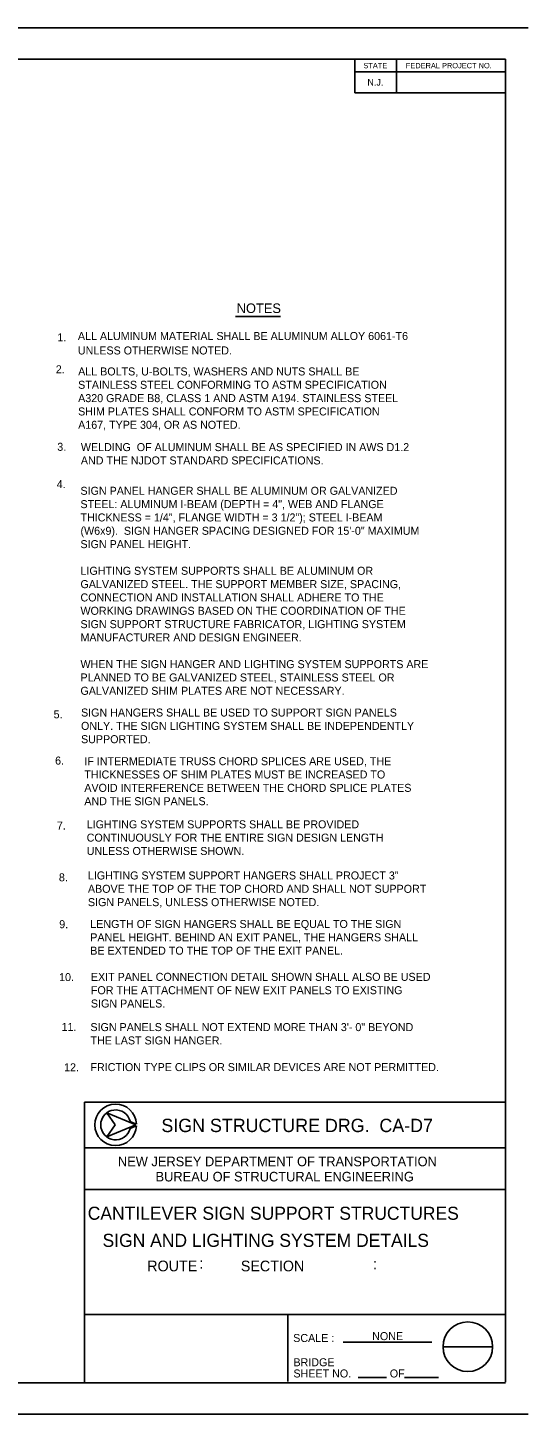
# Model space of a CAD drawing. Extents: x -3 to 26050223, y 0 to 12035012.
# Drawn here: x 53.26 to 68.89, y 0 to 43.33 of the extents above; entities that cross this region are included whole.
import ezdxf

# ---------------------------------------------------------------- set-up
doc = ezdxf.new("R2010")
doc.units = 0
for name, color, linetype in [('1', 7, 'Continuous'), ('2', 7, 'Continuous'), ('39', 7, 'Continuous')]:
    doc.layers.add(name, color=color, linetype=linetype)

msp = doc.modelspace()

# ---------------------------------------------------------------- linework, layer by layer
at = {"layer": '1'}
for p, q in [((68.892, 43.325), (0, 43.325)), ((68.183, 42.342), (3.6, 42.342)), ((68.183, 1.017), (68.183, 42.342)), ((68.183, 41.25), (68.183, 42.342)), ((56.633, 9.042), (55.725, 9.417)), ((55.725, 9.417), (56.633, 9.042)), ((56.633, 9.042), (55.725, 9.417)), ((55.725, 9.417), (55.992, 9.042)), ((56.633, 9.042), (55.725, 9.417)), ((55.725, 9.417), (55.992, 9.042)), ((56.458, 9.15), (56.45, 9.15)), ((56.65, 9.067), (56.458, 9.15)), ((55.992, 9.042), (55.725, 8.667)), ((55.725, 8.667), (56.633, 9.042)), ((55.992, 9.042), (55.725, 8.667)), ((55.725, 8.667), (56.633, 9.042)), ((56.458, 8.933), (56.65, 9.017)), ((61.383, 3.117), (68.183, 3.117)), ((3.6, 0.983), (68.183, 0.983)), ((63.583, 1.15), (64.467, 1.15)), ((65.025, 1.15), (66.092, 1.15)), ((68.892, 0), (0, 0))]:
    msp.add_line(p, q, dxfattribs=at)
for radius, start, end in [(0.65, 2.2139, 357.7861), (0.467, 13.6941, 346.3059)]:
    msp.add_arc((56.004, 9.043), radius, start, end, dxfattribs=at)
at = {"layer": '2'}
msp.add_line((59.752, 34.302), (61.152, 34.302), dxfattribs=at)
at = {"layer": '39'}
for p, q in [((63.475, 42.342), (63.475, 41.292)), ((64.775, 42.342), (64.775, 41.292)), ((68.183, 41.942), (63.475, 41.942)), ((68.183, 41.292), (63.475, 41.292)), ((55.033, 1), (55.033, 9.75)), ((55.033, 9.75), (68.183, 9.75)), ((68.183, 9.75), (68.183, 1)), ((56.633, 9.042), (55.725, 9.417)), ((55.725, 9.417), (55.992, 9.042)), ((55.992, 9.042), (55.725, 8.667)), ((55.725, 8.667), (56.633, 9.042)), ((55.033, 8.325), (68.183, 8.325)), ((55.033, 7.025), (68.183, 7.025)), ((55.033, 3.117), (68.183, 3.117)), ((55.033, 3.117), (68.183, 3.117)), ((61.383, 3.117), (68.183, 3.117)), ((61.383, 1.025), (61.383, 3.117)), ((61.383, 1.025), (61.383, 3.117)), ((63.108, 2.25), (65.875, 2.25)), ((67.775, 2.108), (66.225, 2.108))]:
    msp.add_line(p, q, dxfattribs=at)
msp.add_circle((67.004, 2.11), 0.775, dxfattribs=at)

# ---------------------------------------------------------------- texts
at = {"layer": '1'}
for s, p in [('SIGN HANGERS SHALL BE USED TO SUPPORT SIGN PANELS ', (54.923, 21.802)), ('ONLY. THE SIGN LIGHTING SYSTEM SHALL BE INDEPENDENTLY ', (54.923, 21.385)), ('SUPPORTED.', (54.923, 20.969))]:
    msp.add_text(s, height=0.25, dxfattribs=at).set_placement(p)
at = {"layer": '2'}
for s, height, p in [('NOTES', 0.3, (59.785, 34.41)), ('ALL ALUMINUM MATERIAL SHALL BE ALUMINUM ALLOY 6061-T6 ', 0.25, (54.825, 33.566)), ('1.', 0.25, (54.185, 33.527)), ('UNLESS OTHERWISE NOTED.', 0.25, (54.825, 33.116)), ('2.', 0.25, (54.135, 32.527)), ('ALL BOLTS, U-BOLTS, WASHERS AND NUTS SHALL BE', 0.25, (54.833, 32.46)), ('STAINLESS STEEL CONFORMING TO ASTM SPECIFICATION ', 0.25, (54.833, 32.043)), ('A320 GRADE B8, CLASS 1 AND ASTM A194. STAINLESS STEEL ', 0.25, (54.833, 31.626)), ('SHIM PLATES SHALL CONFORM TO ASTM SPECIFICATION', 0.25, (54.833, 31.21)), ('A167, TYPE 304, OR AS NOTED.   ', 0.25, (54.833, 30.793)), ('3.', 0.25, (54.181, 30.105)), ('WELDING  OF ALUMINUM SHALL BE AS SPECIFIED IN AWS D1.2 ', 0.25, (54.918, 30.096)), ('AND THE NJDOT STANDARD SPECIFICATIONS.', 0.25, (54.918, 29.679)), ('4.', 0.25, (54.165, 28.938)), ('SIGN PANEL HANGER SHALL BE ALUMINUM OR GALVANIZED ', 0.25, (54.906, 28.731)), ('STEEL: ALUMINUM I-BEAM (DEPTH = 4", WEB AND FLANGE ', 0.25, (54.906, 28.314)), ('THICKNESS = 1/4", FLANGE WIDTH = 3 1/2"); STEEL I-BEAM ', 0.25, (54.906, 27.898)), ('(W6x9).  SIGN HANGER SPACING DESIGNED FOR 15\'-0" MAXIMUM ', 0.25, (54.906, 27.481)), ('SIGN PANEL HEIGHT.', 0.25, (54.906, 27.064)), ('LIGHTING SYSTEM SUPPORTS SHALL BE ALUMINUM OR ', 0.25, (54.906, 26.231)), ('GALVANIZED STEEL. THE SUPPORT MEMBER SIZE, SPACING, ', 0.25, (54.906, 25.814)), ('CONNECTION AND INSTALLATION SHALL ADHERE TO THE ', 0.25, (54.906, 25.398)), ('WORKING DRAWINGS BASED ON THE COORDINATION OF THE ', 0.25, (54.906, 24.981)), ('SIGN SUPPORT STRUCTURE FABRICATOR, LIGHTING SYSTEM', 0.25, (54.906, 24.564)), ('MANUFACTURER AND DESIGN ENGINEER. ', 0.25, (54.906, 24.148)), ('WHEN THE SIGN HANGER AND LIGHTING SYSTEM SUPPORTS ARE ', 0.25, (54.906, 23.314)), ('PLANNED TO BE GALVANIZED STEEL, STAINLESS STEEL OR ', 0.25, (54.906, 22.898)), ('GALVANIZED SHIM PLATES ARE NOT NECESSARY. ', 0.25, (54.906, 22.481)), ('5.', 0.25, (54.067, 21.746)), ('6.', 0.25, (54.113, 20.301)), ('IF INTERMEDIATE TRUSS CHORD SPLICES ARE USED, THE', 0.25, (55.026, 20.282)), ('THICKNESSES OF SHIM PLATES MUST BE INCREASED TO', 0.25, (55.026, 19.866)), ('AVOID INTERFERENCE BETWEEN THE CHORD SPLICE PLATES', 0.25, (55.026, 19.449)), ('AND THE SIGN PANELS.', 0.25, (55.026, 19.032)), ('7.', 0.25, (54.169, 18.27)), ('LIGHTING SYSTEM SUPPORTS SHALL BE PROVIDED ', 0.25, (55.1, 18.309)), ('CONTINUOUSLY FOR THE ENTIRE SIGN DESIGN LENGTH ', 0.25, (55.1, 17.893)), ('UNLESS OTHERWISE SHOWN.', 0.25, (55.1, 17.476)), ('8.', 0.25, (54.232, 16.653)), ('LIGHTING SYSTEM SUPPORT HANGERS SHALL PROJECT 3"', 0.25, (55.138, 16.711)), ('ABOVE THE TOP OF THE TOP CHORD AND SHALL NOT SUPPORT ', 0.25, (55.138, 16.294)), ('SIGN PANELS, UNLESS OTHERWISE NOTED.', 0.25, (55.138, 15.877)), ('9.', 0.25, (54.242, 15.188)), ('LENGTH OF SIGN HANGERS SHALL BE EQUAL TO THE SIGN', 0.25, (55.212, 15.195)), ('PANEL HEIGHT. BEHIND AN EXIT PANEL, THE HANGERS SHALL', 0.25, (55.212, 14.778)), ('BE EXTENDED TO THE TOP OF THE EXIT PANEL.', 0.25, (55.212, 14.362)), ('10.', 0.25, (54.238, 13.536)), ('EXIT PANEL CONNECTION DETAIL SHOWN SHALL ALSO BE USED', 0.25, (55.231, 13.543)), ('FOR THE ATTACHMENT OF NEW EXIT PANELS TO EXISTING', 0.25, (55.231, 13.126)), ('SIGN PANELS.', 0.25, (55.231, 12.71)), ('11.', 0.25, (54.314, 11.978)), ('SIGN PANELS SHALL NOT EXTEND MORE THAN 3\'- 0" BEYOND', 0.25, (55.217, 11.973)), ('THE LAST SIGN HANGER. ', 0.25, (55.217, 11.556)), ('12.', 0.25, (54.394, 10.717)), ('FRICTION TYPE CLIPS OR SIMILAR DEVICES ARE NOT PERMITTED.', 0.25, (55.217, 10.723)), ('CANTILEVER SIGN SUPPORT STRUCTURES', 0.40835, (55.132, 6.077)), ('SIGN AND LIGHTING SYSTEM DETAILS', 0.40835, (55.595, 5.23))]:
    msp.add_text(s, height=height, dxfattribs=at).set_placement(p)
at = {"layer": '39'}
for s, height, p in [('STATE', 0.1675, (63.742, 42.058)), ('FEDERAL PROJECT NO.', 0.1675, (65.067, 42.058)), ('N.J.', 0.2094, (63.867, 41.517)), ('SIGN STRUCTURE DRG.  CA-D7', 0.41665, (57.433, 8.817)), ('NEW JERSEY DEPARTMENT OF TRANSPORTATION', 0.29995, (56.075, 7.75)), ('BUREAU OF STRUCTURAL ENGINEERING', 0.3, (57.25, 7.275)), ('ROUTE           SECTION', 0.33335, (56.992, 4.467)), (':', 0.333, (58.617, 4.55)), (':', 0.333, (64.042, 4.533)), ('SCALE :', 0.25, (61.55, 2.258)), ('SCALE :', 0.25, (61.55, 2.258)), ('SCALE :', 0.25, (61.55, 2.258)), ('NONE', 0.25, (64.017, 2.317)), ('BRIDGE', 0.25, (61.558, 1.5)), ('BRIDGE', 0.25, (61.558, 1.5)), ('BRIDGE', 0.25, (61.558, 1.5)), ('SHEET NO.', 0.25, (61.558, 1.15)), ('SHEET NO.', 0.25, (61.558, 1.15)), ('SHEET NO.', 0.25, (61.558, 1.15)), ('OF', 0.25, (64.567, 1.15))]:
    msp.add_text(s, height=height, dxfattribs=at).set_placement(p)

doc.saveas('drawing.dxf')
